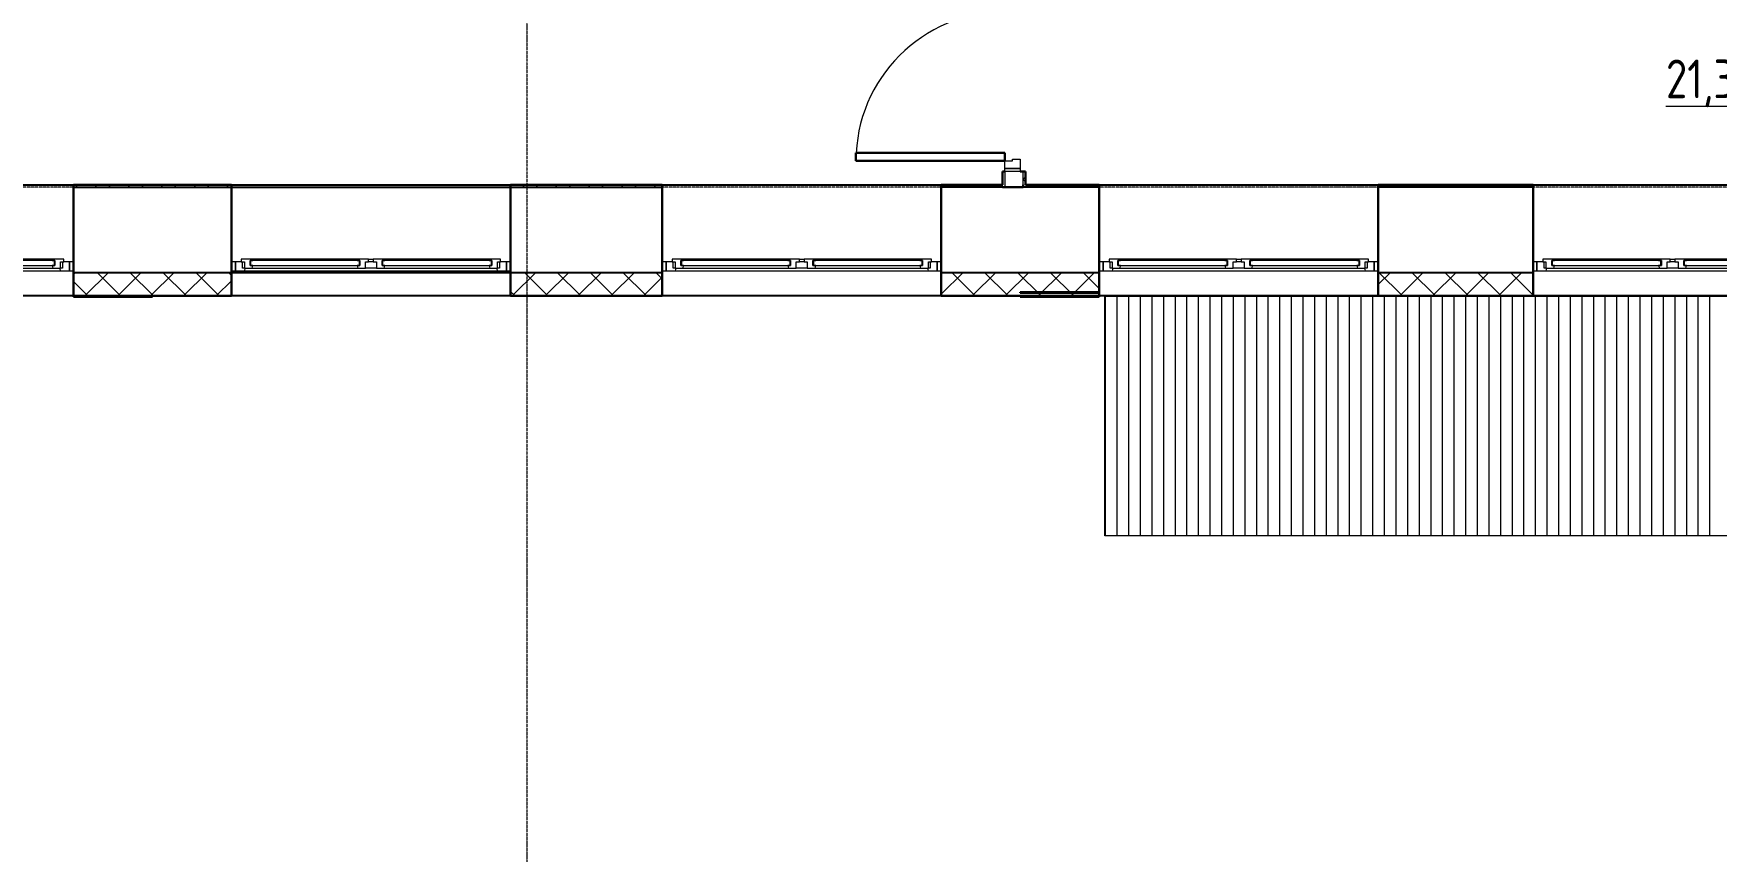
# Model space of a CAD drawing. Header units: millimetres. Extents: x -695119 to 412940, y -249585 to 622758.
# Drawn here: x 25012 to 35872, y -35656 to -30380 of the extents above; entities that cross this region are included whole.
import ezdxf

# ---------------------------------------------------------------- set-up
doc = ezdxf.new("R2010")
doc.units = ezdxf.units.MM
doc.linetypes.add('ADSK_Линия сетки', pattern=[25, 20, -2.5, 0, -2.5])
for name, color, linetype, lineweight in [('Каркас_Импост', 8, 'Continuous', 9), ('Крыши', 7, 'Continuous', 9), ('Марки помещений', 8, 'Continuous', 20), ('Монтажный зазор', 8, 'Continuous', 9), ('Окна', 252, 'Continuous', 9), ('Оси', 252, 'Continuous', 9), ('Остекление', 8, 'Continuous', 9), ('Панель', 252, 'Continuous', 30), ('Стены разрез', 7, 'Continuous', 30), ('Стены штриховка', 7, 'Continuous', 9), ('Штриховка поверхностей', 7, 'Continuous', 9)]:
    doc.layers.add(name, color=color, linetype=linetype, lineweight=lineweight)
doc.layers.add('Стены', color=194, linetype='Continuous')
doc.styles.add('GOST 2.304 type A_1', font='', dxfattribs={"height": 350})
doc.styles.get('GOST 2.304 type A_1').set_extended_font_data('GOST 2.304 type A')

# ---------------------------------------------------------------- blocks, each defined once
blk = doc.blocks.new('1 этаж')
at = {"layer": 'Каркас_Импост', "color": 251, "true_color": 0x636466}
for p, q in [((-13671, -112377), (-13621, -112377)), ((-13671, -112427), (-13671, -112377)), ((-13621, -112367), (-13571, -112367)), ((-13621, -112377), (-13621, -112367)), ((-13571, -112367), (-13571, -112427)), ((-13571, -112427), (-13671, -112427)), ((-19816, -113012), (-20493, -113012)), ((-19800, -113012), (-19802, -113012)), ((-18540, -113012), (-18542, -113012)), ((-17848, -113012), (-18525, -113012)), ((-17832, -113012), (-17834, -113012)), ((-17776, -113012), (-17746, -113012)), ((-17746, -113029), (-17776, -113029)), ((-17688, -113012), (-17690, -113012)), ((-16996, -113012), (-17673, -113012)), ((-16980, -113012), (-16982, -113012)), ((-15760, -113012), (-15762, -113012)), ((-15068, -113012), (-15745, -113012)), ((-15052, -113012), (-15054, -113012)), ((-14996, -113012), (-14966, -113012)), ((-14966, -113029), (-14996, -113029)), ((-14908, -113012), (-14910, -113012)), ((-14216, -113012), (-14893, -113012)), ((-14200, -113012), (-14202, -113012)), ((-12940, -113012), (-12942, -113012)), ((-12248, -113012), (-12925, -113012)), ((-12232, -113012), (-12234, -113012)), ((-12176, -113012), (-12146, -113012)), ((-12146, -113029), (-12176, -113029)), ((-12088, -113012), (-12090, -113012)), ((-11396, -113012), (-12073, -113012)), ((-11380, -113012), (-11382, -113012)), ((-10140, -113012), (-10142, -113012)), ((-9448, -113012), (-10125, -113012)), ((-9432, -113012), (-9434, -113012)), ((-9376, -113012), (-9346, -113012)), ((-9346, -113029), (-9376, -113029)), ((-9288, -113012), (-9290, -113012)), ((-8596, -113012), (-9273, -113012)), ((-21396, -113087), (-19765, -113087)), ((-20495, -113070), (-19814, -113070)), ((-18576, -113087), (-16945, -113087)), ((-18527, -113070), (-17846, -113070)), ((-17726, -113070), (-17796, -113070)), ((-17675, -113070), (-16994, -113070)), ((-15796, -113087), (-14165, -113087)), ((-15747, -113070), (-15066, -113070)), ((-14946, -113070), (-15016, -113070)), ((-14895, -113070), (-14214, -113070)), ((-12976, -113087), (-11345, -113087)), ((-12927, -113070), (-12246, -113070)), ((-12126, -113070), (-12196, -113070)), ((-12075, -113070), (-11394, -113070)), ((-10176, -113087), (-8545, -113087)), ((-10127, -113070), (-9446, -113070)), ((-9326, -113070), (-9396, -113070)), ((-9275, -113070), (-8594, -113070))]:
    blk.add_line(p, q, dxfattribs=at)
at = {"layer": 'Каркас_Импост', "color": 251, "lineweight": 18, "true_color": 0x636466}
for p, q in [((-19816, -113012), (-19819, -113021)), ((-19819, -113021), (-19801, -113021)), ((-19802, -113012), (-19816, -113012)), ((-19801, -113013), (-19802, -113012)), ((-19800, -113012), (-19801, -113013)), ((-19801, -113021), (-19801, -113053)), ((-19744, -113012), (-19800, -113012)), ((-19764, -113070), (-19764, -113029)), ((-19764, -113029), (-19744, -113029)), ((-19752, -113029), (-19752, -113070)), ((-19744, -113029), (-19744, -113012)), ((-19706, -113029), (-19744, -113029)), ((-19706, -113087), (-19706, -113029)), ((-18598, -113029), (-18636, -113029)), ((-18636, -113029), (-18636, -113087)), ((-18542, -113012), (-18598, -113012)), ((-18598, -113012), (-18598, -113029)), ((-18598, -113029), (-18578, -113029)), ((-18590, -113070), (-18590, -113029)), ((-18578, -113029), (-18578, -113070)), ((-18541, -113013), (-18542, -113012)), ((-18540, -113012), (-18541, -113013)), ((-18541, -113053), (-18541, -113021)), ((-18541, -113021), (-18523, -113021)), ((-18525, -113012), (-18540, -113012)), ((-18523, -113021), (-18525, -113012)), ((-17848, -113012), (-17851, -113021)), ((-17851, -113021), (-17833, -113021)), ((-17834, -113012), (-17848, -113012)), ((-17833, -113013), (-17834, -113012)), ((-17832, -113012), (-17833, -113013)), ((-17833, -113021), (-17833, -113053)), ((-17776, -113012), (-17832, -113012)), ((-17796, -113070), (-17796, -113029)), ((-17796, -113029), (-17776, -113029)), ((-17776, -113029), (-17776, -113012)), ((-17690, -113012), (-17746, -113012)), ((-17746, -113012), (-17746, -113029)), ((-17746, -113029), (-17726, -113029)), ((-17726, -113029), (-17726, -113070)), ((-17689, -113013), (-17690, -113012)), ((-17688, -113012), (-17689, -113013)), ((-17689, -113053), (-17689, -113021)), ((-17689, -113021), (-17671, -113021)), ((-17673, -113012), (-17688, -113012)), ((-17671, -113021), (-17673, -113012)), ((-16996, -113012), (-16999, -113021)), ((-16999, -113021), (-16981, -113021)), ((-16982, -113012), (-16996, -113012)), ((-16981, -113013), (-16982, -113012)), ((-16980, -113012), (-16981, -113013)), ((-16981, -113021), (-16981, -113053)), ((-16924, -113012), (-16980, -113012)), ((-16944, -113070), (-16944, -113029)), ((-16944, -113029), (-16924, -113029)), ((-16932, -113029), (-16932, -113070)), ((-16924, -113029), (-16924, -113012)), ((-16886, -113029), (-16924, -113029)), ((-16886, -113087), (-16886, -113029)), ((-15818, -113029), (-15856, -113029)), ((-15856, -113029), (-15856, -113087)), ((-15762, -113012), (-15818, -113012)), ((-15818, -113012), (-15818, -113029)), ((-15818, -113029), (-15798, -113029)), ((-15810, -113070), (-15810, -113029)), ((-15798, -113029), (-15798, -113070)), ((-15761, -113013), (-15762, -113012)), ((-15760, -113012), (-15761, -113013)), ((-15761, -113053), (-15761, -113021)), ((-15761, -113021), (-15743, -113021)), ((-15745, -113012), (-15760, -113012)), ((-15743, -113021), (-15745, -113012)), ((-15068, -113012), (-15071, -113021)), ((-15071, -113021), (-15053, -113021)), ((-15054, -113012), (-15068, -113012)), ((-15053, -113013), (-15054, -113012)), ((-15052, -113012), (-15053, -113013)), ((-15053, -113021), (-15053, -113053)), ((-14996, -113012), (-15052, -113012)), ((-15016, -113070), (-15016, -113029)), ((-15016, -113029), (-14996, -113029)), ((-14996, -113029), (-14996, -113012)), ((-14910, -113012), (-14966, -113012)), ((-14966, -113012), (-14966, -113029)), ((-14966, -113029), (-14946, -113029)), ((-14946, -113029), (-14946, -113070)), ((-14909, -113013), (-14910, -113012)), ((-14908, -113012), (-14909, -113013)), ((-14909, -113053), (-14909, -113021)), ((-14909, -113021), (-14891, -113021)), ((-14893, -113012), (-14908, -113012)), ((-14891, -113021), (-14893, -113012)), ((-14216, -113012), (-14219, -113021)), ((-14219, -113021), (-14201, -113021)), ((-14202, -113012), (-14216, -113012)), ((-14201, -113013), (-14202, -113012)), ((-14200, -113012), (-14201, -113013)), ((-14201, -113021), (-14201, -113053)), ((-14144, -113012), (-14200, -113012)), ((-14164, -113070), (-14164, -113029)), ((-14164, -113029), (-14144, -113029)), ((-14152, -113029), (-14152, -113070)), ((-14144, -113029), (-14144, -113012)), ((-14106, -113029), (-14144, -113029)), ((-14106, -113087), (-14106, -113029)), ((-12998, -113029), (-13036, -113029)), ((-13036, -113029), (-13036, -113087)), ((-12942, -113012), (-12998, -113012)), ((-12998, -113012), (-12998, -113029)), ((-12998, -113029), (-12978, -113029)), ((-12990, -113070), (-12990, -113029)), ((-12978, -113029), (-12978, -113070)), ((-12941, -113013), (-12942, -113012)), ((-12940, -113012), (-12941, -113013)), ((-12941, -113053), (-12941, -113021)), ((-12941, -113021), (-12923, -113021)), ((-12925, -113012), (-12940, -113012)), ((-12923, -113021), (-12925, -113012)), ((-12248, -113012), (-12251, -113021)), ((-12251, -113021), (-12233, -113021)), ((-12234, -113012), (-12248, -113012)), ((-12233, -113013), (-12234, -113012)), ((-12232, -113012), (-12233, -113013)), ((-12233, -113021), (-12233, -113053)), ((-12176, -113012), (-12232, -113012)), ((-12196, -113070), (-12196, -113029)), ((-12196, -113029), (-12176, -113029)), ((-12176, -113029), (-12176, -113012)), ((-12090, -113012), (-12146, -113012)), ((-12146, -113012), (-12146, -113029)), ((-12146, -113029), (-12126, -113029)), ((-12126, -113029), (-12126, -113070)), ((-12089, -113013), (-12090, -113012)), ((-12088, -113012), (-12089, -113013)), ((-12089, -113053), (-12089, -113021)), ((-12089, -113021), (-12071, -113021)), ((-12073, -113012), (-12088, -113012)), ((-12071, -113021), (-12073, -113012)), ((-11396, -113012), (-11399, -113021)), ((-11399, -113021), (-11381, -113021)), ((-11382, -113012), (-11396, -113012)), ((-11381, -113013), (-11382, -113012)), ((-11380, -113012), (-11381, -113013)), ((-11381, -113021), (-11381, -113053)), ((-11324, -113012), (-11380, -113012)), ((-11344, -113070), (-11344, -113029)), ((-11344, -113029), (-11324, -113029)), ((-11332, -113029), (-11332, -113070)), ((-11324, -113029), (-11324, -113012)), ((-11286, -113029), (-11324, -113029)), ((-11286, -113087), (-11286, -113029)), ((-10198, -113029), (-10236, -113029)), ((-10236, -113029), (-10236, -113087)), ((-10142, -113012), (-10198, -113012)), ((-10198, -113012), (-10198, -113029)), ((-10198, -113029), (-10178, -113029)), ((-10190, -113070), (-10190, -113029)), ((-10178, -113029), (-10178, -113070)), ((-10141, -113013), (-10142, -113012)), ((-10140, -113012), (-10141, -113013)), ((-10141, -113053), (-10141, -113021)), ((-10141, -113021), (-10123, -113021)), ((-10125, -113012), (-10140, -113012)), ((-10123, -113021), (-10125, -113012)), ((-9448, -113012), (-9451, -113021)), ((-9451, -113021), (-9433, -113021)), ((-9434, -113012), (-9448, -113012)), ((-9433, -113013), (-9434, -113012)), ((-9432, -113012), (-9433, -113013)), ((-9433, -113021), (-9433, -113053)), ((-9376, -113012), (-9432, -113012)), ((-9396, -113070), (-9396, -113029)), ((-9396, -113029), (-9376, -113029)), ((-9376, -113029), (-9376, -113012)), ((-9290, -113012), (-9346, -113012)), ((-9346, -113012), (-9346, -113029)), ((-9346, -113029), (-9326, -113029)), ((-9326, -113029), (-9326, -113070)), ((-9289, -113013), (-9290, -113012)), ((-9288, -113012), (-9289, -113013)), ((-9289, -113053), (-9289, -113021)), ((-9289, -113021), (-9271, -113021)), ((-9273, -113012), (-9288, -113012)), ((-9271, -113021), (-9273, -113012)), ((-19801, -113053), (-19819, -113053)), ((-19819, -113053), (-19814, -113070)), ((-19814, -113070), (-19764, -113070)), ((-19770, -113070), (-19765, -113087)), ((-19765, -113087), (-19706, -113087)), ((-19752, -113070), (-19764, -113070)), ((-18636, -113087), (-18576, -113087)), ((-18578, -113070), (-18590, -113070)), ((-18578, -113070), (-18527, -113070)), ((-18576, -113087), (-18572, -113070)), ((-18523, -113053), (-18541, -113053)), ((-18527, -113070), (-18523, -113053)), ((-17833, -113053), (-17851, -113053)), ((-17851, -113053), (-17846, -113070)), ((-17846, -113070), (-17796, -113070)), ((-17726, -113070), (-17675, -113070)), ((-17671, -113053), (-17689, -113053)), ((-17675, -113070), (-17671, -113053)), ((-16981, -113053), (-16999, -113053)), ((-16999, -113053), (-16994, -113070)), ((-16994, -113070), (-16944, -113070)), ((-16950, -113070), (-16945, -113087)), ((-16945, -113087), (-16886, -113087)), ((-16932, -113070), (-16944, -113070)), ((-15856, -113087), (-15796, -113087)), ((-15798, -113070), (-15810, -113070)), ((-15798, -113070), (-15747, -113070)), ((-15796, -113087), (-15792, -113070)), ((-15743, -113053), (-15761, -113053)), ((-15747, -113070), (-15743, -113053)), ((-15053, -113053), (-15071, -113053)), ((-15071, -113053), (-15066, -113070)), ((-15066, -113070), (-15016, -113070)), ((-14946, -113070), (-14895, -113070)), ((-14891, -113053), (-14909, -113053)), ((-14895, -113070), (-14891, -113053)), ((-14201, -113053), (-14219, -113053)), ((-14219, -113053), (-14214, -113070)), ((-14214, -113070), (-14164, -113070)), ((-14170, -113070), (-14165, -113087)), ((-14165, -113087), (-14106, -113087)), ((-14152, -113070), (-14164, -113070)), ((-13036, -113087), (-12976, -113087)), ((-12978, -113070), (-12990, -113070)), ((-12978, -113070), (-12927, -113070)), ((-12976, -113087), (-12972, -113070)), ((-12923, -113053), (-12941, -113053)), ((-12927, -113070), (-12923, -113053)), ((-12233, -113053), (-12251, -113053)), ((-12251, -113053), (-12246, -113070)), ((-12246, -113070), (-12196, -113070)), ((-12126, -113070), (-12075, -113070)), ((-12071, -113053), (-12089, -113053)), ((-12075, -113070), (-12071, -113053)), ((-11381, -113053), (-11399, -113053)), ((-11399, -113053), (-11394, -113070)), ((-11394, -113070), (-11344, -113070)), ((-11350, -113070), (-11345, -113087)), ((-11345, -113087), (-11286, -113087)), ((-11332, -113070), (-11344, -113070)), ((-10236, -113087), (-10176, -113087)), ((-10178, -113070), (-10190, -113070)), ((-10178, -113070), (-10127, -113070)), ((-10176, -113087), (-10172, -113070)), ((-10123, -113053), (-10141, -113053)), ((-10127, -113070), (-10123, -113053)), ((-9433, -113053), (-9451, -113053)), ((-9451, -113053), (-9446, -113070)), ((-9446, -113070), (-9396, -113070)), ((-9326, -113070), (-9275, -113070)), ((-9271, -113053), (-9289, -113053)), ((-9275, -113070), (-9271, -113053))]:
    blk.add_line(p, q, dxfattribs=at)
at = {"layer": 'Крыши', "color": 251, "true_color": 0x636466}
for p, q in [((-13026, -114797), (-13026, -113250)), ((-13026, -113250), (-8461, -113250)), ((-4186, -114797), (-13026, -114797))]:
    blk.add_line(p, q, dxfattribs=at)
at = {"layer": 'Монтажный зазор', "color": 251, "true_color": 0x636466}
for p, q in [((-13671, -112427), (-13571, -112427)), ((-13671, -112447), (-13671, -112427)), ((-13571, -112447), (-13671, -112447)), ((-13571, -112427), (-13571, -112447))]:
    blk.add_line(p, q, dxfattribs=at)
at = {"layer": 'Окна', "color": 251, "true_color": 0x636466}
for p, q in [((-19681, -113029), (-19706, -113029)), ((-19706, -113029), (-19706, -113087)), ((-18636, -113029), (-18661, -113029)), ((-18636, -113087), (-18636, -113029)), ((-16861, -113029), (-16886, -113029)), ((-16886, -113029), (-16886, -113087)), ((-15856, -113029), (-15881, -113029)), ((-15856, -113087), (-15856, -113029)), ((-14081, -113029), (-14106, -113029)), ((-14106, -113029), (-14106, -113087)), ((-13036, -113029), (-13061, -113029)), ((-13036, -113087), (-13036, -113029)), ((-11261, -113029), (-11286, -113029)), ((-11286, -113029), (-11286, -113087)), ((-10236, -113029), (-10261, -113029)), ((-10236, -113087), (-10236, -113029)), ((-19706, -113087), (-19681, -113087)), ((-18661, -113087), (-18636, -113087)), ((-16886, -113087), (-16861, -113087)), ((-15881, -113087), (-15856, -113087)), ((-14106, -113087), (-14081, -113087)), ((-13061, -113087), (-13036, -113087)), ((-11286, -113087), (-11261, -113087)), ((-10261, -113087), (-10236, -113087))]:
    blk.add_line(p, q, dxfattribs=at)
at = {"layer": 'Оси', "color": 251, "linetype": 'ADSK_Линия сетки', "true_color": 0x636466}
for p, q in [((-16756, -96281), (-16756, -160943)), ((4311, -112547), (-72628, -112547))]:
    blk.add_line(p, q, dxfattribs=at)
at = {"layer": 'Остекление', "color": 251, "true_color": 0x636466}
for p, q in [((-19804, -113021), (-20506, -113021)), ((-19804, -113053), (-19804, -113021)), ((-19804, -113021), (-19804, -113053)), ((-19801, -113021), (-19804, -113021)), ((-19801, -113053), (-19801, -113021)), ((-18538, -113021), (-18541, -113021)), ((-18541, -113021), (-18541, -113053)), ((-17836, -113021), (-18538, -113021)), ((-18538, -113021), (-18538, -113053)), ((-18538, -113053), (-18538, -113021)), ((-17836, -113053), (-17836, -113021)), ((-17836, -113021), (-17836, -113053)), ((-17833, -113021), (-17836, -113021)), ((-17833, -113053), (-17833, -113021)), ((-17686, -113021), (-17689, -113021)), ((-17689, -113021), (-17689, -113053)), ((-16984, -113021), (-17686, -113021)), ((-17686, -113021), (-17686, -113053)), ((-17686, -113053), (-17686, -113021)), ((-16984, -113053), (-16984, -113021)), ((-16984, -113021), (-16984, -113053)), ((-16981, -113021), (-16984, -113021)), ((-16981, -113053), (-16981, -113021)), ((-15758, -113021), (-15761, -113021)), ((-15761, -113021), (-15761, -113053)), ((-15056, -113021), (-15758, -113021)), ((-15758, -113021), (-15758, -113053)), ((-15758, -113053), (-15758, -113021)), ((-15056, -113053), (-15056, -113021)), ((-15056, -113021), (-15056, -113053)), ((-15053, -113021), (-15056, -113021)), ((-15053, -113053), (-15053, -113021)), ((-14906, -113021), (-14909, -113021)), ((-14909, -113021), (-14909, -113053)), ((-14204, -113021), (-14906, -113021)), ((-14906, -113021), (-14906, -113053)), ((-14906, -113053), (-14906, -113021)), ((-14204, -113053), (-14204, -113021)), ((-14204, -113021), (-14204, -113053)), ((-14201, -113021), (-14204, -113021)), ((-14201, -113053), (-14201, -113021)), ((-12938, -113021), (-12941, -113021)), ((-12941, -113021), (-12941, -113053)), ((-12236, -113021), (-12938, -113021)), ((-12938, -113021), (-12938, -113053)), ((-12938, -113053), (-12938, -113021)), ((-12236, -113053), (-12236, -113021)), ((-12236, -113021), (-12236, -113053)), ((-12233, -113021), (-12236, -113021)), ((-12233, -113053), (-12233, -113021)), ((-12086, -113021), (-12089, -113021)), ((-12089, -113021), (-12089, -113053)), ((-11384, -113021), (-12086, -113021)), ((-12086, -113021), (-12086, -113053)), ((-12086, -113053), (-12086, -113021)), ((-11384, -113053), (-11384, -113021)), ((-11384, -113021), (-11384, -113053)), ((-11381, -113021), (-11384, -113021)), ((-11381, -113053), (-11381, -113021)), ((-10138, -113021), (-10141, -113021)), ((-10141, -113021), (-10141, -113053)), ((-9436, -113021), (-10138, -113021)), ((-10138, -113021), (-10138, -113053)), ((-10138, -113053), (-10138, -113021)), ((-9436, -113053), (-9436, -113021)), ((-9436, -113021), (-9436, -113053)), ((-9433, -113021), (-9436, -113021)), ((-9433, -113053), (-9433, -113021)), ((-9286, -113021), (-9289, -113021)), ((-9289, -113021), (-9289, -113053)), ((-8584, -113021), (-9286, -113021)), ((-9286, -113021), (-9286, -113053)), ((-9286, -113053), (-9286, -113021)), ((-20506, -113053), (-19804, -113053)), ((-19804, -113053), (-19801, -113053)), ((-18541, -113053), (-18538, -113053)), ((-18538, -113053), (-17836, -113053)), ((-17836, -113053), (-17833, -113053)), ((-17689, -113053), (-17686, -113053)), ((-17686, -113053), (-16984, -113053)), ((-16984, -113053), (-16981, -113053)), ((-15761, -113053), (-15758, -113053)), ((-15758, -113053), (-15056, -113053)), ((-15056, -113053), (-15053, -113053)), ((-14909, -113053), (-14906, -113053)), ((-14906, -113053), (-14204, -113053)), ((-14204, -113053), (-14201, -113053)), ((-12941, -113053), (-12938, -113053)), ((-12938, -113053), (-12236, -113053)), ((-12236, -113053), (-12233, -113053)), ((-12089, -113053), (-12086, -113053)), ((-12086, -113053), (-11384, -113053)), ((-11384, -113053), (-11381, -113053)), ((-10141, -113053), (-10138, -113053)), ((-10138, -113053), (-9436, -113053)), ((-9436, -113053), (-9433, -113053)), ((-9289, -113053), (-9286, -113053)), ((-9286, -113053), (-8584, -113053))]:
    blk.add_line(p, q, dxfattribs=at)
at = {"layer": 'Панель', "color": 251, "true_color": 0x636466}
for p, q in [((-14631, -112327), (-13671, -112327)), ((-14631, -112377), (-14631, -112327)), ((-13671, -112377), (-14631, -112377)), ((-13671, -112327), (-13671, -112377))]:
    blk.add_line(p, q, dxfattribs=at)
at = {"layer": 'Панель', "color": 251, "lineweight": 9, "true_color": 0x636466}
blk.add_arc((-13671, -112377), 960, 90, 180, dxfattribs=at)
at = {"layer": 'Стены', "color": 251, "true_color": 0x636466}
for p, q in [((-21481, -112532), (-19681, -112532)), ((-19681, -112547), (-15881, -112547)), ((-18661, -112532), (-16861, -112532)), ((-15881, -112532), (-14081, -112532)), ((-13686, -112547), (-14081, -112547)), ((-13061, -112547), (-13551, -112547)), ((-13061, -112532), (-11261, -112532)), ((-10261, -112547), (-11261, -112547)), ((-10261, -112532), (-8461, -112532)), ((-19681, -113097), (-15881, -113097)), ((-14081, -113097), (-13061, -113097)), ((-11261, -113097), (-10261, -113097)), ((-19681, -113249), (-21481, -113249)), ((-16861, -113249), (-18661, -113249)), ((-14081, -113249), (-15881, -113249)), ((-11261, -113249), (-13061, -113249)), ((-8461, -113249), (-10261, -113249))]:
    blk.add_line(p, q, dxfattribs=at)
at = {"layer": 'Стены разрез', "color": 251, "true_color": 0x636466}
for p, q in [((-13671, -112447), (-13686, -112447)), ((-13686, -112447), (-13686, -112532)), ((-13536, -112447), (-13571, -112447)), ((-13536, -112532), (-13536, -112447)), ((-19681, -112532), (-19681, -113249)), ((-18661, -112532), (-19681, -112532)), ((-18661, -113249), (-18661, -112532)), ((-16861, -112532), (-16861, -113249)), ((-15881, -112532), (-16861, -112532)), ((-15881, -113249), (-15881, -112532)), ((-14081, -112532), (-14081, -113249)), ((-13686, -112532), (-14081, -112532)), ((-13686, -112547), (-13551, -112547)), ((-13551, -112547), (-13551, -112532)), ((-13061, -112532), (-13536, -112532)), ((-13061, -113254), (-13061, -112532)), ((-11261, -112532), (-11261, -113249)), ((-10261, -112532), (-11261, -112532)), ((-10261, -113249), (-10261, -112532)), ((-19681, -113249), (-18661, -113249)), ((-19171, -113250), (-19681, -113250)), ((-19681, -113250), (-19681, -113255)), ((-19681, -113255), (-19171, -113255)), ((-19171, -113255), (-19171, -113250)), ((-16861, -113249), (-15881, -113249)), ((-13061, -113249), (-14081, -113249)), ((-13061, -113225), (-13571, -113225)), ((-13571, -113225), (-13571, -113230)), ((-13571, -113230), (-13061, -113230)), ((-13571, -113249), (-13571, -113254)), ((-13571, -113254), (-13061, -113254)), ((-11261, -113249), (-10261, -113249))]:
    blk.add_line(p, q, dxfattribs=at)
at = {"layer": 'Стены разрез', "color": 251, "linetype": 'Continuous', "lineweight": 9, "true_color": 0x636466}
for p, q in [((-13551, -112496), (-13536, -112481)), ((-13536, -112514), (-13551, -112499)), ((-19654, -112547), (-19669, -112532)), ((-19542, -112547), (-19527, -112532)), ((-19442, -112547), (-19457, -112532)), ((-19329, -112547), (-19314, -112532)), ((-19230, -112547), (-19245, -112532)), ((-19117, -112547), (-19102, -112532)), ((-19018, -112547), (-19033, -112532)), ((-18905, -112547), (-18890, -112532)), ((-18806, -112547), (-18821, -112532)), ((-18693, -112547), (-18678, -112532)), ((-16784, -112547), (-16769, -112532)), ((-16685, -112547), (-16700, -112532)), ((-16572, -112547), (-16557, -112532)), ((-16472, -112547), (-16487, -112532)), ((-16360, -112547), (-16345, -112532)), ((-16260, -112547), (-16275, -112532)), ((-16147, -112547), (-16132, -112532)), ((-16048, -112547), (-16063, -112532)), ((-15935, -112547), (-15920, -112532)), ((-14026, -112547), (-14011, -112532)), ((-13927, -112547), (-13942, -112532)), ((-13814, -112547), (-13799, -112532)), ((-13715, -112547), (-13730, -112532)), ((-13503, -112547), (-13518, -112532)), ((-13390, -112547), (-13375, -112532)), ((-13290, -112547), (-13305, -112532)), ((-13178, -112547), (-13163, -112532)), ((-13078, -112547), (-13093, -112532)), ((-11261, -112540), (-11253, -112532)), ((-11169, -112547), (-11184, -112532)), ((-11056, -112547), (-11041, -112532)), ((-10957, -112547), (-10972, -112532)), ((-10844, -112547), (-10829, -112532)), ((-10745, -112547), (-10760, -112532)), ((-10632, -112547), (-10617, -112532)), ((-10533, -112547), (-10548, -112532)), ((-10420, -112547), (-10405, -112532)), ((-10321, -112547), (-10336, -112532)), ((-19681, -113111), (-19667, -113097)), ((-19605, -113247), (-19455, -113097)), ((-19379, -113247), (-19529, -113097)), ((-19393, -113247), (-19243, -113097)), ((-19167, -113247), (-19317, -113097)), ((-19181, -113247), (-19031, -113097)), ((-18954, -113247), (-19104, -113097)), ((-18969, -113247), (-18819, -113097)), ((-18742, -113247), (-18892, -113097)), ((-18757, -113247), (-18661, -113152)), ((-18661, -113117), (-18680, -113097)), ((-16847, -113247), (-16697, -113097)), ((-16621, -113247), (-16771, -113097)), ((-16635, -113247), (-16485, -113097)), ((-16409, -113247), (-16559, -113097)), ((-16423, -113247), (-16273, -113097)), ((-16197, -113247), (-16347, -113097)), ((-16211, -113247), (-16061, -113097)), ((-15985, -113247), (-16135, -113097)), ((-15999, -113247), (-15881, -113129)), ((-15881, -113139), (-15922, -113097)), ((-14079, -113236), (-13940, -113097)), ((-13863, -113247), (-14013, -113097)), ((-13878, -113247), (-13728, -113097)), ((-13651, -113247), (-13801, -113097)), ((-13665, -113247), (-13515, -113097)), ((-13439, -113247), (-13589, -113097)), ((-13453, -113247), (-13303, -113097)), ((-13227, -113247), (-13377, -113097)), ((-13241, -113247), (-13091, -113097)), ((-13063, -113199), (-13165, -113097)), ((-11259, -113174), (-11182, -113097)), ((-11106, -113247), (-11256, -113097)), ((-11120, -113247), (-10970, -113097)), ((-10893, -113247), (-11043, -113097)), ((-10908, -113247), (-10758, -113097)), ((-10681, -113247), (-10831, -113097)), ((-10696, -113247), (-10546, -113097)), ((-10469, -113247), (-10619, -113097)), ((-10483, -113247), (-10333, -113097)), ((-10263, -113242), (-10407, -113097)), ((-19591, -113247), (-19681, -113157)), ((-19321, -113249), (-19322, -113247)), ((-19318, -113253), (-19320, -113250)), ((-16833, -113247), (-16859, -113222)), ((-16505, -113249), (-16506, -113247)), ((-15918, -113249), (-15920, -113247)), ((-14075, -113247), (-14079, -113244)), ((-14041, -113249), (-14042, -113247)), ((-11226, -113249), (-11227, -113247)), ((-10639, -113249), (-10640, -113248)), ((-10271, -113247), (-10263, -113239))]:
    blk.add_line(p, q, dxfattribs=at)
at = {"layer": 'Стены штриховка', "color": 251, "true_color": 0x636466}
for p, q in [((-13671, -112447), (-13671, -112547)), ((-13551, -112532), (-13551, -112447)), ((-13686, -112547), (-13686, -112532)), ((-19679, -113173), (-19681, -113173)), ((-19679, -113173), (-19679, -113247)), ((-19679, -113247), (-18663, -113247)), ((-18661, -113173), (-18663, -113173)), ((-18663, -113247), (-18663, -113173)), ((-16859, -113173), (-16861, -113173)), ((-16859, -113173), (-16859, -113247)), ((-16859, -113247), (-15883, -113247)), ((-15881, -113173), (-15883, -113173)), ((-15883, -113247), (-15883, -113173)), ((-14079, -113173), (-14081, -113173)), ((-14079, -113173), (-14079, -113247)), ((-14079, -113247), (-13063, -113247)), ((-13061, -113173), (-13063, -113173)), ((-13063, -113247), (-13063, -113173)), ((-11259, -113173), (-11261, -113173)), ((-11259, -113173), (-11259, -113247)), ((-11259, -113247), (-10263, -113247)), ((-10261, -113173), (-10263, -113173)), ((-10263, -113247), (-10263, -113173))]:
    blk.add_line(p, q, dxfattribs=at)
at = {"layer": 'Штриховка поверхностей', "color": 251, "linetype": 'Continuous', "true_color": 0x636466}
for p, q in [((-13020, -114797), (-13020, -113250)), ((-12945, -114797), (-12945, -113250)), ((-12870, -114797), (-12870, -113250)), ((-12795, -114797), (-12795, -113250)), ((-12720, -114797), (-12720, -113250)), ((-12645, -114797), (-12645, -113250)), ((-12570, -114797), (-12570, -113250)), ((-12495, -114797), (-12495, -113250)), ((-12420, -114797), (-12420, -113250)), ((-12345, -114797), (-12345, -113250)), ((-12270, -114797), (-12270, -113250)), ((-12195, -114797), (-12195, -113250)), ((-12120, -114797), (-12120, -113250)), ((-12045, -114797), (-12045, -113250)), ((-11970, -114797), (-11970, -113250)), ((-11895, -114797), (-11895, -113250)), ((-11820, -114797), (-11820, -113250)), ((-11745, -114797), (-11745, -113250)), ((-11670, -114797), (-11670, -113250)), ((-11595, -114797), (-11595, -113250)), ((-11520, -114797), (-11520, -113250)), ((-11445, -114797), (-11445, -113250)), ((-11370, -114797), (-11370, -113250)), ((-11295, -114797), (-11295, -113250)), ((-11220, -114797), (-11220, -113250)), ((-11145, -114797), (-11145, -113250)), ((-11070, -114797), (-11070, -113250)), ((-10995, -114797), (-10995, -113250)), ((-10920, -114797), (-10920, -113250)), ((-10845, -114797), (-10845, -113250)), ((-10770, -114797), (-10770, -113250)), ((-10695, -114797), (-10695, -113250)), ((-10620, -114797), (-10620, -113250)), ((-10545, -114797), (-10545, -113250)), ((-10470, -114797), (-10470, -113250)), ((-10395, -114797), (-10395, -113250)), ((-10320, -114797), (-10320, -113250)), ((-10245, -114797), (-10245, -113250)), ((-10170, -114797), (-10170, -113250)), ((-10095, -114797), (-10095, -113250)), ((-10020, -114797), (-10020, -113250)), ((-9945, -114797), (-9945, -113250)), ((-9870, -114797), (-9870, -113250)), ((-9795, -114797), (-9795, -113250)), ((-9720, -114797), (-9720, -113250)), ((-9645, -114797), (-9645, -113250)), ((-9570, -114797), (-9570, -113250)), ((-9495, -114797), (-9495, -113250)), ((-9420, -114797), (-9420, -113250)), ((-9345, -114797), (-9345, -113250)), ((-9270, -114797), (-9270, -113250)), ((-9195, -114797), (-9195, -113250)), ((-9120, -114797), (-9120, -113250))]:
    blk.add_line(p, q, dxfattribs=at)
at = {"layer": 'Марки помещений', "color": 251, "true_color": 0x636466, "style": 'GOST 2.304 type A_1'}
blk.add_text('%%U21,36', height=250, dxfattribs=at).set_placement((-9404, -111974))

msp = doc.modelspace()

# ---------------------------------------------------------------- block references
msp.add_blockref('1 этаж', (44950.089, 81176.937))

doc.saveas('drawing.dxf')
